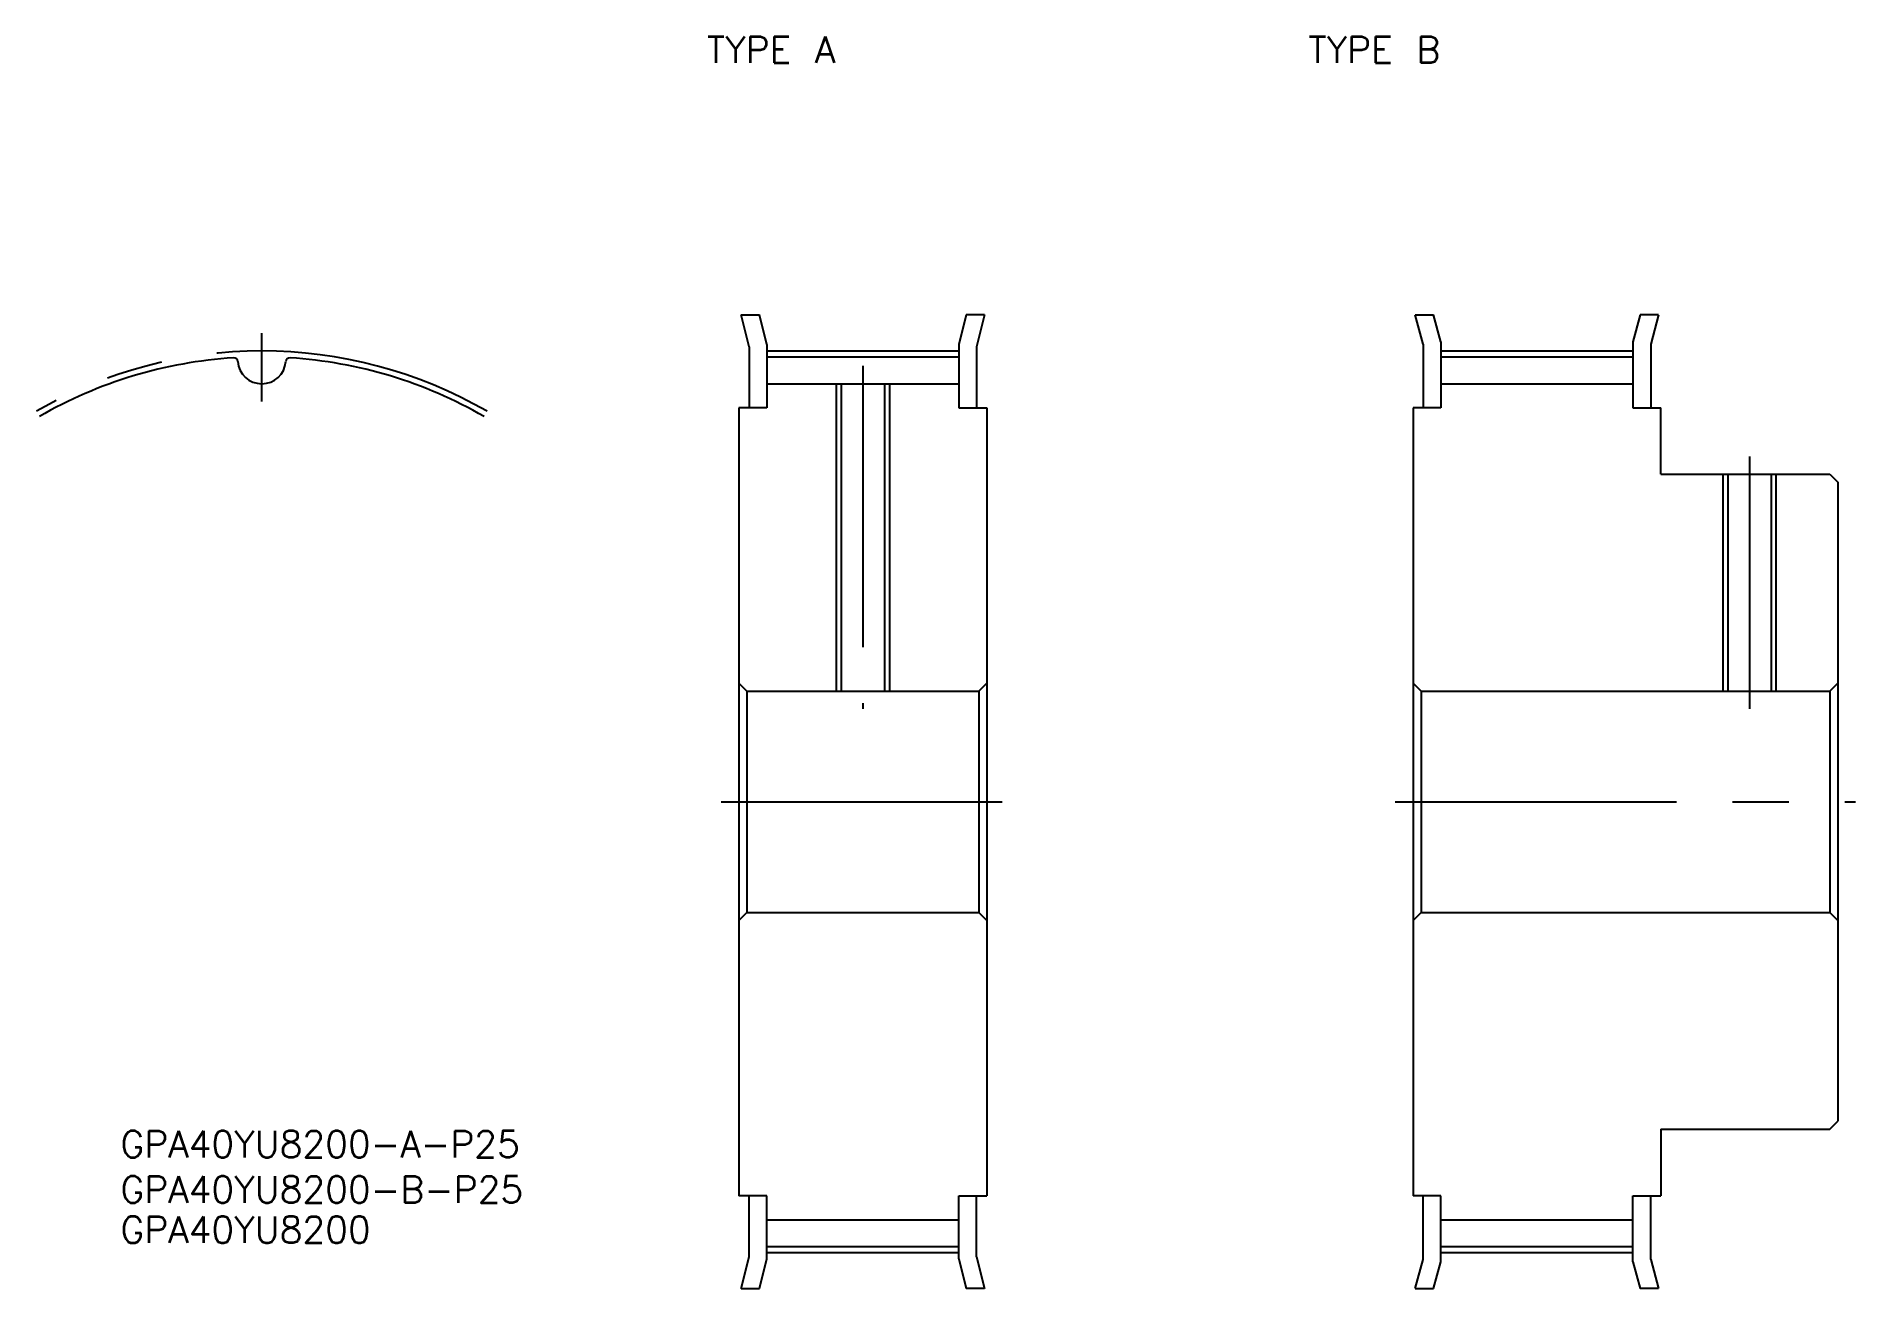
# Model space of a CAD drawing. Extents: x -25 to 180, y -55 to 86.
import ezdxf

# ---------------------------------------------------------------- set-up
doc = ezdxf.new("R2010")
doc.units = 0
doc.linetypes.add('CENTER', pattern=[50.8, 31.75, -6.35, 6.35, -6.35])
doc.layers.get('0').update_dxf_attribs({"linetype": 'CONTINUOUS'})
doc.layers.add('CENTER', color=1, linetype='CENTER')
doc.styles.get("Standard").update_dxf_attribs({"font": 'txt.shx', "height": 3, "bigfont": 'bigfont.shx'})

msp = doc.modelspace()

# ---------------------------------------------------------------- linework, layer by layer
at = {"color": 7, "linetype": 'CONTINUOUS'}
for p, q in [((54.16, 55), (56.22, 55)), ((55.06, 51.4), (54.16, 55)), ((57.06, 51.65), (56.22, 55)), ((79.6, 55), (78.76, 51.65)), ((81.66, 55), (79.6, 55)), ((81.66, 55), (80.76, 51.4)), ((131.22, 51.7), (130.32, 55)), ((130.32, 55), (132.4, 55)), ((133.22, 51.96), (132.4, 55)), ((155.75, 55), (154.92, 51.96)), ((157.82, 55), (155.75, 55)), ((157.82, 55), (156.92, 51.7)), ((55.06, 51.4), (55.06, 44.5)), ((57.06, 51.65), (57.06, 44.5)), ((78.76, 51.65), (78.76, 44.5)), ((80.76, 51.4), (80.76, 44.5)), ((131.22, 51.7), (131.22, 44.5)), ((133.22, 51.96), (133.22, 44.5)), ((154.92, 51.96), (154.92, 44.5)), ((156.92, 51.7), (156.92, 44.5)), ((57.06, 50.25), (78.76, 50.25)), ((133.22, 50.25), (154.92, 50.25)), ((57.06, 47.23), (78.76, 47.23)), ((65.45, 47.23), (65.45, 12.5)), ((70.37, 47.23), (70.37, 12.5)), ((133.22, 47.23), (154.92, 47.23)), ((53.91, 44.5), (53.91, -44.5)), ((57.06, 44.5), (53.91, 44.5)), ((78.76, 44.5), (81.91, 44.5)), ((81.91, 44.5), (81.91, -44.5)), ((130.07, 44.5), (130.07, -44.5)), ((133.22, 44.5), (130.07, 44.5)), ((154.92, 44.5), (158.07, 44.5)), ((158.07, 37), (158.07, 44.5)), ((158.07, 37), (177.17, 37)), ((165.62, 37), (165.62, 12.5)), ((170.53, 37), (170.53, 12.5)), ((177.17, 37), (178.07, 36.09)), ((178.07, 36.09), (178.07, -36.09)), ((53.91, 13.41), (54.81, 12.5)), ((54.81, 12.5), (81, 12.5)), ((54.81, 12.5), (54.81, -12.5)), ((81.91, 13.41), (81, 12.5)), ((81, 12.5), (81, -12.5)), ((130.07, 13.41), (130.98, 12.5)), ((130.98, 12.5), (177.17, 12.5)), ((130.98, 12.5), (130.98, -12.5)), ((178.07, 13.41), (177.17, 12.5)), ((177.17, 12.5), (177.17, -12.5)), ((53.91, -13.41), (54.81, -12.5)), ((54.81, -12.5), (81, -12.5)), ((81.91, -13.41), (81, -12.5)), ((130.07, -13.41), (130.98, -12.5)), ((130.98, -12.5), (177.17, -12.5)), ((178.07, -13.41), (177.17, -12.5)), ((177.17, -37), (178.07, -36.09)), ((158.07, -37), (177.17, -37)), ((158.07, -37), (158.07, -44.5)), ((57.06, -44.5), (53.91, -44.5)), ((55.06, -51.4), (55.06, -44.5)), ((57.06, -51.65), (57.06, -44.5)), ((78.76, -44.5), (81.91, -44.5)), ((78.76, -51.65), (78.76, -44.5)), ((80.76, -51.4), (80.76, -44.5)), ((133.22, -44.5), (130.07, -44.5)), ((131.22, -51.7), (131.22, -44.5)), ((133.22, -51.96), (133.22, -44.5)), ((154.92, -44.5), (158.07, -44.5)), ((154.92, -51.96), (154.92, -44.5)), ((156.92, -51.7), (156.92, -44.5)), ((57.06, -47.22), (78.76, -47.22)), ((133.22, -47.22), (154.92, -47.22)), ((57.06, -50.24), (78.76, -50.24)), ((133.22, -50.24), (154.92, -50.24)), ((54.16, -55), (55.06, -51.4)), ((56.22, -55), (57.06, -51.65)), ((78.76, -51.65), (79.6, -55)), ((80.76, -51.4), (81.66, -55)), ((130.32, -55), (131.22, -51.7)), ((132.4, -55), (133.22, -51.96)), ((154.92, -51.96), (155.75, -55)), ((156.92, -51.7), (157.82, -55)), ((54.16, -55), (56.22, -55)), ((81.66, -55), (79.6, -55)), ((130.32, -55), (132.4, -55)), ((157.82, -55), (155.75, -55))]:
    msp.add_line(p, q, dxfattribs=at)
at = {"color": 3, "linetype": 'CONTINUOUS'}
for p, q in [((64.91, 47.23), (64.91, 12.5)), ((70.91, 47.23), (70.91, 12.5)), ((165.07, 37), (165.07, 12.5)), ((171.07, 37), (171.07, 12.5))]:
    msp.add_line(p, q, dxfattribs=at)
at = {"color": 7, "linetype": 'CONTINUOUS'}
for centre, radius, start, end in [((0, 0), 50.25, 93.6398, 120), ((-3.16, 49.69), 0.453, 4.5479, 93.6398), ((0, 49.94), 2.72, 184.5479, 355.4521), ((3.16, 49.69), 0.453, 86.3602, 175.4521), ((0, 0), 50.25, 60, 86.3602)]:
    msp.add_arc(centre, radius, start, end, dxfattribs=at)
at = {"layer": 'CENTER', "color": 1, "linetype": 'CENTER'}
for p, q in [((0, 45.23), (0, 52.93)), ((57.06, 50.93), (78.76, 50.93)), ((133.22, 50.93), (154.92, 50.93)), ((67.91, 49.23), (67.91, 10.5)), ((168.07, 39), (168.07, 10.5)), ((51.91, 0), (83.91, 0)), ((128.07, 0), (180.07, 0)), ((57.06, -50.93), (78.76, -50.93)), ((133.22, -50.93), (154.92, -50.93))]:
    msp.add_line(p, q, dxfattribs=at)
msp.add_arc((0, 0), 50.93, 60, 120, dxfattribs=at)

# ---------------------------------------------------------------- texts
at = {"color": 7, "linetype": 'CONTINUOUS'}
for s, p in [('TYPE A', (50.29, 83.46)), ('TYPE B', (118.25, 83.46)), ('GPA40YU8200-A-P25', (-15.98, -40.17)), ('GPA40YU8200-B-P25', (-15.98, -45.3)), ('GPA40YU8200', (-15.98, -49.84))]:
    msp.add_text(s, height=3, dxfattribs=at).set_placement(p)

doc.saveas('drawing.dxf')
